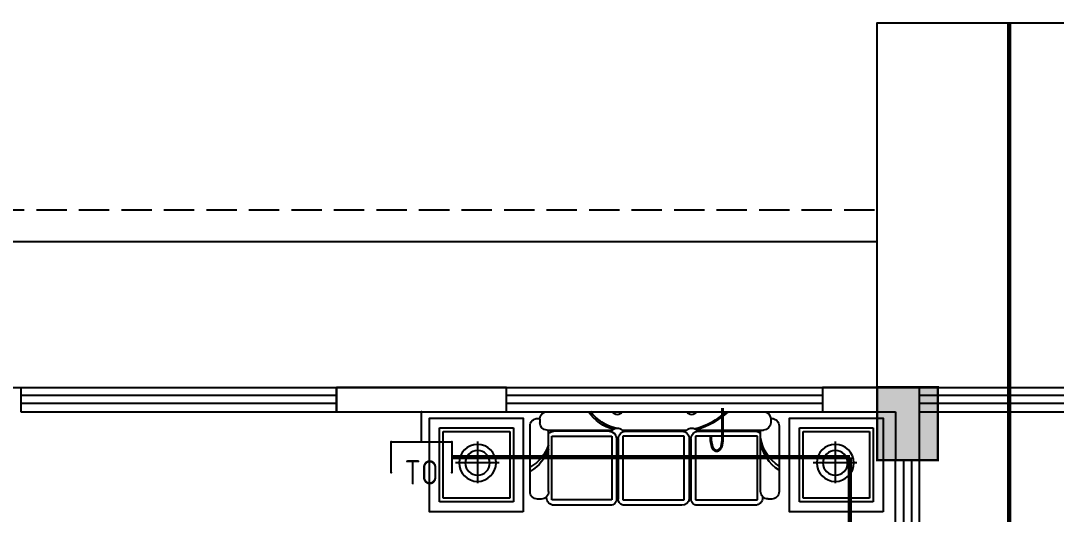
# Model space of a CAD drawing. Extents: x -6243262 to 3079315, y -2914302 to 172723.
# Drawn here: x -2037106 to -2028581, y -812832 to -808770 of the extents above; entities that cross this region are included whole.
import ezdxf
from ezdxf.enums import TextEntityAlignment as Align

# ---------------------------------------------------------------- set-up
doc = ezdxf.new("R2010")
doc.units = 0
doc.header["$LTSCALE"] = 1000
doc.linetypes.add('DASH', pattern=[0.35, 0.25, -0.1])
for name, color, linetype in [('0-柱网', 2, 'Continuous'), ('EQUIP-通讯', 3, 'Continuous'), ('fur', 253, 'Continuous'), ('TEL_TEXT', 7, 'Continuous'), ('WALL', 9, 'Continuous'), ('WINDOW', 4, 'Continuous'), ('WIRE-通讯', 4, 'Continuous')]:
    doc.layers.add(name, color=color, linetype=linetype)
doc.styles.add('_TEL_ATTDEF', font='gbenor', dxfattribs={"bigfont": 'gbcbig'})
doc.styles.add('_TEL_DIM', font='SIMPLEX', dxfattribs={"width": 0.8, "height": 3.5, "bigfont": 'HZTXT'})

# ---------------------------------------------------------------- blocks, each defined once
blk = doc.blocks.new('$plan$00002641')
at = {"layer": 'fur', "color": 0}
for p, q in [((133.6, 1785.8), (133.6, 1176.8)), ((742.6, 1785.8), (133.6, 1785.8)), ((164, 1755.3), (164, 1207.2)), ((712.1, 1755.3), (164, 1755.3)), ((712.1, 1207.2), (712.1, 1755.3)), ((742.6, 1176.8), (742.6, 1785.8)), ((421.5, 1295.4), (421.5, 1653.8)), ((244.6, 1472.1), (588.3, 1472.1)), ((164, 1207.2), (712.1, 1207.2)), ((133.6, 1176.8), (742.6, 1176.8)), ((60.9, 960.1), (91.3, 960.1)), ((152.2, 899.2), (152.2, 360.8)), ((658.3, 887.6), (152.2, 887.6)), ((201.8, 862.1), (201.8, 366.3)), ((726.2, 862.1), (201.8, 862.1)), ((726.2, 366.3), (726.2, 862.1)), ((160.6, 389.2), (160.6, 843)), ((201.8, 366.3), (726.2, 366.3)), ((152.2, 282.7), (152.2, -251.6)), ((201.8, 276.4), (726.2, 276.4)), ((201.8, -229.1), (201.8, 276.4)), ((221.5, 328.3), (718.8, 328.3)), ((221.5, 314.4), (718.8, 314.4)), ((726.2, 276.4), (726.2, -229.1)), ((160.6, 253.5), (160.6, -210)), ((726.2, -229.1), (201.8, -229.1)), ((152.2, -329.7), (152.2, -880.6)), ((201.8, -322.8), (726.2, -322.8)), ((201.8, -832.6), (201.8, -322.8)), ((221.5, -270.9), (718.8, -270.9)), ((221.5, -284.8), (718.8, -284.8)), ((726.2, -322.8), (726.2, -832.6)), ((160.6, -345.7), (160.6, -813.5)), ((726.2, -832.6), (201.8, -832.6)), ((658.3, -858), (152.2, -858)), ((60.9, -941.5), (91.3, -941.5)), ((742.6, -1176.8), (133.6, -1176.8)), ((133.6, -1176.8), (133.6, -1785.8)), ((742.6, -1785.8), (742.6, -1176.8)), ((712.1, -1207.2), (164, -1207.2)), ((164, -1207.2), (164, -1755.3)), ((712.1, -1755.3), (712.1, -1207.2)), ((421.5, -1649.6), (421.5, -1291.2)), ((244.6, -1472.9), (588.3, -1472.9)), ((133.6, -1785.8), (742.6, -1785.8)), ((164, -1755.3), (712.1, -1755.3))]:
    blk.add_line(p, q, dxfattribs=at)
for points in [[(823.8, 1095.6), (823.8, 1867), (52.4, 1867), (52.4, 1095.6)], [(823.8, -1867), (823.8, -1095.6), (52.4, -1095.6), (52.4, -1867)]]:
    blk.add_lwpolyline(points, close=True, dxfattribs=at)
blk.add_lwpolyline([(718.5, -918.9, 0.207927), (699.2, -874.4), (708.7, -874.4, 0.414214), (769.6, -813.5), (769.6, -335.6, 0.414214), (718.8, -284.8), (718.8, -270.9, 0.354555), (769.6, -210), (769.6, 263.7, 0.414214), (718.8, 314.4), (718.8, 328.3, 0.414214), (769.6, 379), (769.6, 843, 0.414214), (708.7, 903.9), (699.9, 903.9, 0.207927), (719.2, 948.5), (719.2, 978.9, 0.414214), (658.3, 1039.8), (116.6, 1039.8, 0.414214), (55.7, 978.9), (55.7, 959.8, 0.389489), (0, 899.2), (0, 364.5, -0.514939), (0, 279), (0, -247.9, -0.514939), (0, -333.4), (0, -880.6, 0.389489), (55.7, -941.2), (55.7, -949.4, 0.414214), (116.6, -1010.3), (658.3, -1010.3, 0.414214), (719.2, -949.4), (719.2, -918.9)], format="xyb", close=True, dxfattribs=at)
for centre, radius in [((421.5, 1472.1), 152.2), ((421.5, 1472.1), 101.5), ((421.5, -1472.9), 152.2), ((421.5, -1472.9), 101.5)]:
    blk.add_circle(centre, radius, dxfattribs=at)
for centre, radius, start, end in [((165.1, 1204.3), 334.7, 288.82323, 329.8898), ((199, 1204.3), 334.7, 288.82323, 329.8898), ((60.9, 899.2), 60.9, 90, 94.87856), ((91.3, 899.2), 60.9, 0, 90), ((221.5, 843), 60.9, 133.01614, 180), ((658.3, 948.5), 60.9, 270, 313.01614), ((-173.7, 283.2), 324.8, 12.09838, 57.6672), ((-237.6, 240.4), 384.7, 13.87009, 51.87049), ((187.3, 321.8), 52.5, 131.9207, 228.0793), ((221.5, 389.2), 60.9, 180, 270), ((221.5, 253.5), 60.9, 90, 180), ((187.3, -290.6), 52.5, 131.9207, 228.0793), ((221.5, -210), 60.9, 180, 270), ((-382.6, -183.7), 542.1, 314.89568, 345.65321), ((-459.3, -157.7), 631.1, 316.70332, 344.50093), ((221.5, -345.7), 60.9, 90, 180), ((221.5, -813.5), 60.9, 180, 226.98386), ((91.3, -880.6), 60.9, 270, 0), ((165.1, -1188.8), 334.7, 32.23521, 81.93641), ((199, -1188.8), 334.7, 32.23521, 81.93641), ((657.6, -918.9), 60.9, 46.98386, 90), ((60.9, -880.6), 60.9, 265.12144, 270)]:
    blk.add_arc(centre, radius, start, end, dxfattribs=at)
blk = doc.blocks.new('1#柱网')
at = {"layer": '0-柱网'}
blk.add_hatch(color=0, dxfattribs=at).paths.add_polyline_path([(509855, 93967.2), (509855, 93367.2), (510355, 93367.2), (510355, 93967.2)])
at = {"layer": '0-柱网', "color": 0, "const_width": 20}
blk.add_lwpolyline([(509855, 93967.2), (509855, 93367.2), (510355, 93367.2), (510355, 93967.2), (509855, 93967.2)], dxfattribs=at)
blk = doc.blocks.new('$WINLIB2D$00000001')
at = {"color": 0}
for points in [[(-0.5, 0.5), (-0.5, -0.5)], [(-0.5, 0.5), (0.5, 0.5)], [(0.5, -0.5), (0.5, 0.5)], [(0.5, 0.1667), (-0.5, 0.1667)], [(0.5, -0.1667), (-0.5, -0.1667)], [(-0.5, -0.5), (0.5, -0.5)]]:
    blk.add_lwpolyline(points, dxfattribs=at)
blk = doc.blocks.new('11')
at = {"color": 8}
for points in [[(1313445.1, -771352.2), (1313445.1, -768352.2), (1321945.1, -768352.2), (1321945.1, -771352.2)], [(1321945.1, -770152.2), (1338995.1, -770152.2), (1338995.1, -786752.2), (1322995.1, -786752.2), (1322995.1, -788252.2), (1317395.1, -788252.2), (1317395.1, -786752.2), (1301995.1, -786752.2), (1301995.1, -788252.2), (1296395.1, -788252.2), (1296395.1, -770152.2), (1313445.1, -770152.2)]]:
    blk.add_lwpolyline(points, dxfattribs=at)
at = {"color": 8, "linetype": 'DASH'}
blk.add_lwpolyline([(1295673.7, -769892.2), (1313445.1, -769892.2)], dxfattribs=at)
at = {"color": 8}
blk.add_lwpolyline([(1297595.1, -771352.2), (1337795.1, -771352.2), (1337795.1, -785552.2), (1321795.1, -785552.2), (1321795.1, -787052.2), (1318595.1, -787052.2), (1318595.1, -785552.2), (1300795.1, -785552.2), (1300795.1, -787052.2), (1297595.1, -787052.2)], close=True, dxfattribs=at)
at = {"layer": 'WALL', "color": 8}
for p, q in [((1310395.1, -771352.2), (1308995.1, -771352.2)), ((1308995.1, -771352.2), (1308995.1, -771552.2)), ((1310395.1, -771552.2), (1310395.1, -771352.2)), ((1313695.1, -771352.2), (1312995.1, -771352.2)), ((1312995.1, -771352.2), (1312995.1, -771552.2)), ((1313795.1, -771352.2), (1313695.1, -771352.2)), ((1313795.1, -771552.2), (1313795.1, -771352.2)), ((1308995.1, -771552.2), (1310395.1, -771552.2)), ((1312995.1, -771552.2), (1313595.1, -771552.2)), ((1313595.1, -771552.2), (1313595.1, -771952.2)), ((1313795.1, -771952.2), (1313795.1, -771552.2)), ((1313595.1, -771952.2), (1313795.1, -771952.2))]:
    blk.add_line(p, q, dxfattribs=at)
at = {"color": 8, "yscale": -1, "rotation": 270}
blk.add_blockref('$plan$00002641', (1311628.1, -771552.2), dxfattribs=at)
at = {"layer": '0-柱网', "color": 8}
blk.add_blockref('1#柱网', (803590.1, -865319.4), dxfattribs=at)
at = {"layer": 'WINDOW', "color": 8}
for p, xscale, yscale, zscale, rotation in [((1307695.1, -771452.2), -2600, -200, -2600, 180), ((1311695.1, -771452.2), -2600, 200, -2600, 180), ((1314995.1, -771452.2), -2399.999999999942, 200, -2399.999999999942, 180), ((1313695.1, -773902.2), 3900.000000002212, -200, 3900.000000002212, 90)]:
    blk.add_blockref('$WINLIB2D$00000001', p, dxfattribs=dict(at, xscale=xscale, yscale=yscale, zscale=zscale, rotation=rotation))
blk = doc.blocks.new('$equip$00001847')
for p, q in [((-0.5, 0.499), (-0.5, 0.999)), ((0.5, 0.999), (0.5, 0.499)), ((0.5, 0.499), (-0.5, 0.499)), ((0, 0.5), (0, 0))]:
    blk.add_line(p, q)
for p in [(-0.5, 0.999), (0.5, 0.999), (-0.5, 0.499), (0.5, 0.499), (0, 0)]:
    blk.add_point(p)
at = {"color": 7, "style": '_TEL_DIM'}
blk.add_attdef('$TEXT$', text='', height=0.4, dxfattribs=at).set_placement((0, 0.999), align=Align.MIDDLE_CENTER)
at = {"color": 7, "style": '_TEL_DIM', "flags": 1}
blk.add_attdef('A', text='', height=0.00002, dxfattribs=at).set_placement((0, 0), align=Align.MIDDLE_CENTER)

msp = doc.modelspace()

# ---------------------------------------------------------------- linework, layer by layer
at = {"layer": 'WIRE-通讯', "linetype": 'Continuous', "const_width": 35}
for points in [[(-2028968.4, -818316.4), (-2028968.4, -808787.6)], [(-2033555.9, -812362.1), (-2030280.4, -812362.1)], [(-2030280.4, -814087.6), (-2030280.4, -812362.1)]]:
    msp.add_lwpolyline(points, dxfattribs=at)

# ---------------------------------------------------------------- block references
msp.add_blockref('11', (-3343501, -40435.4))
at = {"layer": 'EQUIP-通讯'}
ref = msp.add_blockref('$equip$00001847', (-2033805.9, -811987.6), dxfattribs=dict(at, xscale=500, yscale=500, zscale=500, rotation=180))
ref.add_attrib('$TEXT$', 'TO', dxfattribs={"layer": '0', "color": 7, "height": 200, "style": '_TEL_ATTDEF'}).set_placement((-2033805.9, -812487.1), align=Align.MIDDLE_CENTER)

# ---------------------------------------------------------------- texts
at = {"layer": 'TEL_TEXT', "style": '_TEL_DIM', "width": 0.64}
msp.add_text('J', height=350, dxfattribs=at).set_placement((-2031443.4, -812309.3))

doc.saveas('drawing.dxf')
